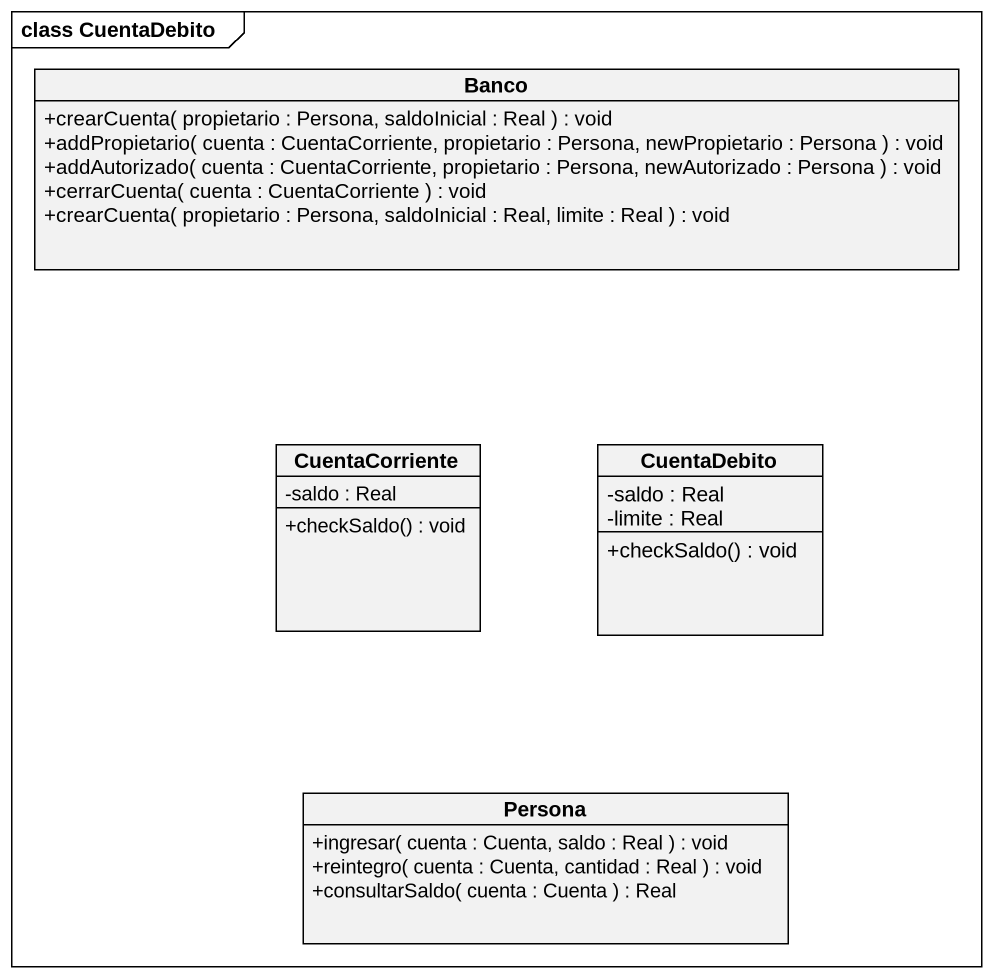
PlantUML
@startuml
mainframe class CuentaDebito
hide circle
hide empty members
skinparam classAttributeIconSize 0
class Banco {
  +crearCuenta( propietario : Persona, saldoInicial : Real ) : void
  +addPropietario( cuenta : CuentaCorriente, propietario : Persona, newPropietario : Persona ) : void
  +addAutorizado( cuenta : CuentaCorriente, propietario : Persona, newAutorizado : Persona ) : void
  +cerrarCuenta( cuenta : CuentaCorriente ) : void
  +crearCuenta( propietario : Persona, saldoInicial : Real, limite : Real ) : void
}
class CuentaCorriente {
  -saldo : Real
  +checkSaldo() : void
}
class CuentaDebito {
  -saldo : Real
  -limite : Real
  +checkSaldo() : void
}
class Persona {
  +ingresar( cuenta : Cuenta, saldo : Real ) : void
  +reintegro( cuenta : Cuenta, cantidad : Real ) : void
  +consultarSaldo( cuenta : Cuenta ) : Real
}
@enduml
